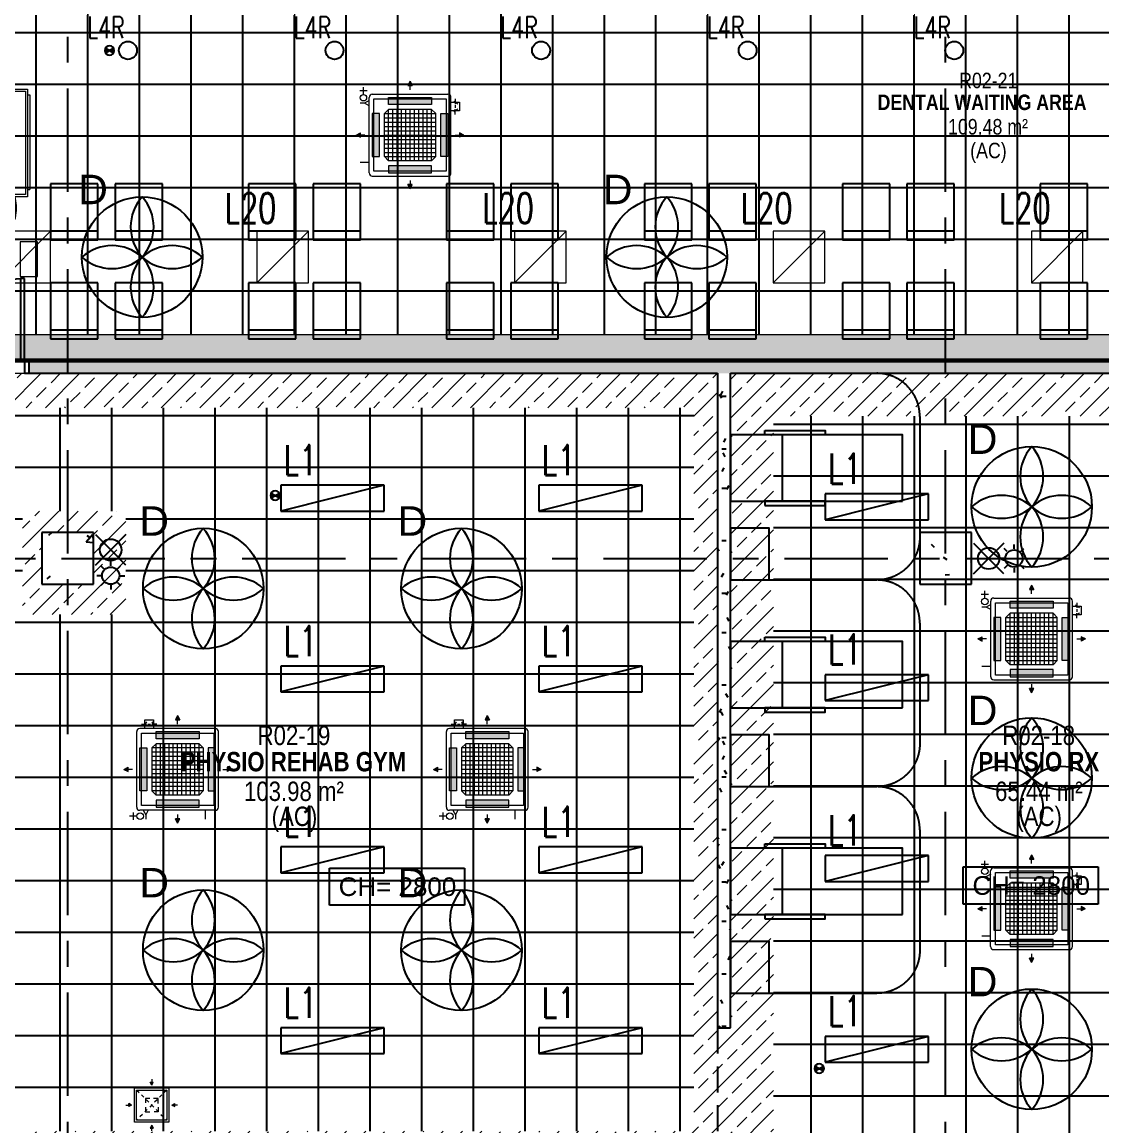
# Model space of a CAD drawing. Header units: millimetres. Extents: x -92759 to 184353, y -15225 to 86714.
# Drawn here: x 54571 to 67117, y 30951 to 43770 of the extents above; entities that cross this region are included whole.
import ezdxf

# ---------------------------------------------------------------- set-up
doc = ezdxf.new("R2010")
doc.units = ezdxf.units.MM
for name, pattern in [('Aligning Line', [3.2004, 1.6002, -1.6002]), ('HIDDEN', [0.375, 0.25, -0.125]), ('IDA - Grid Line', [2100, 1200, -300, 300, -300]), ('IDA - Hidden 2-1', [450, 300, -150]), ('IMPORT-IDA - Hidden 065 _3_', [48375, 33750, -14625])]:
    doc.linetypes.add(name, pattern=pattern)
for name, color, linetype in [('0-1', 9, 'Continuous'), ('0-Motion Sensor', 1, 'Continuous'), ('A-_DOOR----_E', 8, 'Continuous'), ('A-_FURT----_E-1', 8, 'Continuous'), ('A-_ROOMNAME_A', 8, 'Continuous'), ('A-_WALL----_H-1', 9, 'Continuous'), ('A-_WALLPRTN_E', 8, 'Continuous'), ('A-PATT-CONC', 8, 'Continuous'), ('E-_LIGT----_E-', 3, 'Continuous'), ('E-FAN----E', 1, 'Continuous'), ('E-legend', 1, 'Continuous'), ('E-LIGHT----E', 1, 'Continuous'), ('HF Text', 7, 'Continuous'), ('M-_SANIFIXR_E', 9, 'Continuous'), ('M-ACMV_FCU', 5, 'Continuous'), ('PDF_M-_ACON----_E-N', 7, 'Continuous'), ('S-_COLN----_E', 8, 'Continuous')]:
    doc.layers.add(name, color=color, linetype=linetype)
for name, color, linetype, lineweight in [('A--', 134, '500-1-RP', 25), ('HFI 9MM FPB', 94, 'Continuous', 5), ('M-ACMV_CDP', 190, 'DRAIN_PIPE', 25), ('M-ACMV_Control Panel', 7, 'Continuous', 25), ('M-ACMV_CP_ HL', 7, 'Continuous', 20), ('M-ACMV_FCU--PFCU', 86, 'Continuous', 25), ('M-ACMV_FCU-1', 86, 'Continuous', 9), ('M-ACMV_PWR', 1, 'REFRIGERANT', 25), ('M-ACMV_REF_PIPE', 134, '500-1-RP', 25), ('M-ACMV_VCD', 7, 'Continuous', 25)]:
    doc.layers.add(name, color=color, linetype=linetype, lineweight=lineweight)
for name, color, linetype, true_color in [('A-_DETA----_E-1', 7, 'IDA - Hidden 2-1', 0xa5a5a5), ('A-_DETA----_E-6', 7, 'Continuous', 0x969696), ('A-_DETA----_ED-2', 1, 'Continuous', 0xff0000), ('A-_FURN--1', 7, 'Continuous', 0xaaaaaa), ('A-_FURN--4', 7, 'Continuous', 0xaaaaaa), ('A-_FURN_CURTAIN-1', 7, 'IMPORT-IDA - Hidden 065 _3_', 0xaaaaaa), ('E-_FIREALAM_E-1', 1, 'Continuous', 0xff0000), ('S-_ANOTGRID_E-1', 9, 'IDA - Grid Line', 0x808080)]:
    doc.layers.add(name, color=color, linetype=linetype, true_color=true_color)
doc.layers.add('M-ACMV_EAG', color=7, linetype='Continuous', lineweight=25, true_color=0x999900)
doc.styles.add('Arial', font='arial.ttf')
doc.styles.add('Arial Narrow_2', font='ARIALN.TTF', dxfattribs={"height": 225})
doc.styles.add('Arial Narrow_3', font='ARIALN.TTF', dxfattribs={"height": 180})
doc.styles.add('Arial Narrow_B_1', font='ARIALNB.TTF', dxfattribs={"height": 300})
doc.styles.add('Arial Narrow_B_2', font='ARIALNB.TTF', dxfattribs={"height": 180})
doc.styles.add('Arial_4', font='arial.ttf', dxfattribs={"height": 1.8})
doc.styles.add('Simplex', font='simplex_.ttf', dxfattribs={"width": 0.7, "height": 450})
doc.styles.get("Standard").update_dxf_attribs({"font": 'arial.ttf'})
doc.styles.add('T3', font='simplex.shx', dxfattribs={"width": 0.7, "height": 300})
doc.linetypes.add('500-1-RP', pattern='A,0.75,-0.5,0.75,-0.5,0.75,-0.5,0.75,-1.7,["RP",Standard,S=1,R=0,X=-1,Y=-0.5],-1.7', length=7.9)
doc.linetypes.add('DRAIN_PIPE', pattern='A,0.5,-0.2,["D",Standard,S=0.1,R=0,X=-0.1,Y=-0.05],-0.25', length=0.95)
doc.linetypes.add('REFRIGERANT', pattern='A,15,-5.08,["R",Standard,S=2.54,R=0,X=-2.54,Y=-1.27],-5.08', length=25.16)
pattern_1 = [(0, (-11670.95, 40338.29), (609.6, 152.4), [50.292, -406.908, 50.292, -406.908, -2438.4]), (0, (-11670.95, 40338.29), (609.6, 152.4), [-914.4, 50.292, -864.108, 50.292, -406.908, -1066.8]), (0, (-11670.95, 40338.29), (609.6, 152.4), [-2286, 50.292, -254.508, 50.292, -711.708]), (120, (-11442.35, 40414.49), (-436.78227, 451.7291), [50.292, -406.908, 50.292, -406.908, -2438.4]), (120, (-11442.35, 40414.49), (-436.78227, 451.7291), [-914.4, 50.292, -864.108, 50.292, -406.908, -1066.8]), (120, (-11442.35, 40414.49), (-436.78227, 451.7291), [-2286, 50.292, -254.508, 50.292, -711.708]), (240, (-11366.15, 40719.29), (-172.81773, -604.1291), [50.292, -406.908, 50.292, -406.908, -2438.4]), (240, (-11366.15, 40719.29), (-172.81773, -604.1291), [-914.4, 50.292, -864.108, 50.292, -406.908, -1066.8]), (240, (-11366.15, 40719.29), (-172.81773, -604.1291), [-2286, 50.292, -254.508, 50.292, -711.708])]
pattern_2 = [(45, (-381589.02, -647239), (-224.5064, 224.5064), []), (45, (-381364.5, -647239), (-224.5064, 224.5064), [158.75, -79.375])]

# ---------------------------------------------------------------- blocks, each defined once
blk = doc.blocks.new('IDA - Rectangle Column - 600W X 600D-V4-BLK8_RHH_2ND STOREY PLAN')
at = {"layer": 'S-_COLN----_E'}
h = blk.add_hatch(dxfattribs=at)
h.set_pattern_fill('FP_7', color=256, style=0, pattern_type=2)
h.set_pattern_definition([(50, (15929.05, 35538.3), (1093.104, -95.634), [114.3, -1257.3]), (355, (15929, 35538.3), (-211.457, 1146.34), [91.44, -1005.84]), (100.451, (16020.1, 35530.3), (881.656, 1050.7), [97.14, -1068.54]), (46.184, (15929, 35843.1), (1626.475, -252.257), [171.45, -1885.95]), (96.636, (16064.6, 35822), (1424.416, 1484.565), [145.71, -1602.81]), (351.184, (15929, 35843.1), (1424.43, 1484.55), [137.16, -1508.76]), (21, (16081.45, 35766.9), (909.686, -613.591), [114.3, -1257.3]), (326, (16081.5, 35766.9), (370.812, 1105.13), [91.44, -1005.84]), (71.451, (16157.3, 35715.8), (1280.503, 491.528), [97.14, -1068.54]), (37.5, (15929.05, 35538.3), (18.5313, 507.3303), [50.292, -943.356, 50.292, -970.788, -1009.65]), (37.5, (15929.05, 35538.3), (18.5313, 507.3303), [-2014.728, 50.292, -959.358]), (7.5, (15929.05, 35538.3), (400.918, 601.0836), [50.292, -531.876, 50.292, -920.496, -384.81]), (7.5, (15929.05, 35538.3), (400.918, 601.0836), [-1552.956, 50.292, -334.518]), (327.5, (15589.2, 35538.3), (813.545, -34.3737), [50.292, -330.708, 50.292, -2715.768]), (327.5, (15589.2, 35538.3), (813.545, -34.3737), [-431.292, -1138.428, 50.292, -1527.048]), (317.5, (15436.8, 35538.3), (888.775, 152.56), [50.292, -445.008, 50.292, -739.14, -1120.14]), (317.5, (15436.8, 35538.3), (888.775, 152.56), [-1284.732, 50.292, -1069.848])])
h.paths.add_polyline_path([(300, -300), (300, 300), (-300, 300), (-300, -300)])
for p, q in [((300, 300), (-300, 300)), ((-300, 300), (-300, -300)), ((300, -300), (300, 300)), ((-300, -300), (300, -300))]:
    blk.add_line(p, q, dxfattribs=at)
blk = doc.blocks.new('IDA - Rectangle Column - 600W X 600D-V7-BLK8_RHH_2ND STOREY PLAN')
at = {"layer": 'S-_COLN----_E'}
h = blk.add_hatch(dxfattribs=at)
h.set_pattern_fill('FP_14', color=256, style=0, pattern_type=2)
h.set_pattern_definition([(50, (5729.05, 35538.3), (1093.104, -95.634), [114.3, -1257.3]), (355, (5729, 35538.3), (-211.457, 1146.34), [91.44, -1005.84]), (100.451, (5820.1, 35530.3), (881.656, 1050.7), [97.14, -1068.54]), (46.184, (5729, 35843.1), (1626.475, -252.257), [171.45, -1885.95]), (96.636, (5864.6, 35822), (1424.416, 1484.565), [145.71, -1602.81]), (351.184, (5729, 35843.1), (1424.43, 1484.55), [137.16, -1508.76]), (21, (5881.45, 35766.9), (909.686, -613.59), [114.3, -1257.3]), (326, (5881.4, 35766.9), (370.812, 1105.13), [91.44, -1005.84]), (71.451, (5957.3, 35715.8), (1280.503, 491.528), [97.14, -1068.54]), (37.5, (5729.05, 35538.3), (18.5313, 507.3303), [50.292, -943.356, 50.292, -970.788, -1009.65]), (37.5, (5729.05, 35538.3), (18.5313, 507.3303), [-2014.728, 50.292, -959.358]), (7.5, (5729.05, 35538.3), (400.918, 601.084), [50.292, -531.876, 50.292, -920.496, -384.81]), (7.5, (5729.05, 35538.3), (400.918, 601.084), [-1552.956, 50.292, -334.518]), (327.5, (5389.2, 35538.3), (813.545, -34.3737), [50.292, -330.708, 50.292, -2715.768]), (327.5, (5389.2, 35538.3), (813.545, -34.3737), [-431.292, -1138.428, 50.292, -1527.048]), (317.5, (5236.8, 35538.3), (888.775, 152.56), [50.292, -445.008, 50.292, -739.14, -1120.14]), (317.5, (5236.8, 35538.3), (888.775, 152.56), [-1284.732, 50.292, -1069.848])])
h.paths.add_polyline_path([(300, -300), (300, 300), (-300, 300), (-300, -300)])
for p, q in [((300, 300), (-300, 300)), ((-300, 300), (-300, -300)), ((300, -300), (300, 300)), ((-300, -300), (300, -300))]:
    blk.add_line(p, q, dxfattribs=at)
blk = doc.blocks.new('IDA- Fire Extinguisher1 - 3kg AB-9640812-BLK8_RHH_2ND STOREY PLAN')
at = {"layer": 'A-_DETA----_ED-2'}
for p in [(-677, 377), (-323, 377), (-677, 23), (-323, 23)]:
    blk.add_line(p, (-500, 200), dxfattribs=at)
blk.add_circle((-500, 200), 125, dxfattribs=at)
blk = doc.blocks.new('IDA - Strobe Light - IDA - Strobe Light-8827150-BLK8_RHH_2ND STOREY PLAN')
at = {"layer": 'A-_DETA----_ED-2'}
for p, q in [((120, 280), (85, 315)), ((200, 312), (200, 362)), ((280, 280), (315, 315)), ((87, 200), (37, 200)), ((312, 200), (362, 200)), ((120, 120), (85, 85)), ((200, 87), (200, 37)), ((280, 120), (315, 85))]:
    blk.add_line(p, q, dxfattribs=at)
blk.add_circle((200, 200), 100, dxfattribs=at)
blk = doc.blocks.new('IDA- Fire Extinguisher1 - 3kg AB-8839181-BLK8_RHH_2ND STOREY PLAN')
at = {"layer": 'A-_DETA----_ED-2'}
for p in [(-177, 377), (177, 377), (-177, 23), (177, 23)]:
    blk.add_line(p, (0, 200), dxfattribs=at)
blk.add_circle((0, 200), 125, dxfattribs=at)
blk = doc.blocks.new('IDA - Strobe Light - IDA - Strobe Light-9393032-BLK8_RHH_2ND STOREY PLAN')
at = {"layer": 'A-_DETA----_ED-2'}
for p, q in [((0, 612), (0, 662)), ((-80, 580), (-115, 615)), ((80, 580), (115, 615)), ((-113, 500), (-163, 500)), ((-80, 420), (-115, 385)), ((0, 387), (0, 337)), ((80, 420), (115, 385)), ((112, 500), (162, 500))]:
    blk.add_line(p, q, dxfattribs=at)
blk.add_circle((0, 500), 100, dxfattribs=at)
blk = doc.blocks.new('IDA - F - Double - Swing - 2000L X 2200H - TD-01-10522688-BLK8_RHH_2ND STOREY PLAN')
at = {"layer": 'A-_DOOR----_E'}
for p, q in [((-950, 1025), (-900, 1025)), ((-950, 75), (-950, 1025)), ((-900, 1025), (-900, 75)), ((950, 1025), (900, 1025)), ((900, 1025), (900, 75)), ((950, 75), (950, 1025)), ((-950, 75), (-1000, 75)), ((-900, 75), (-950, 75)), ((-950, -75), (-950, 75)), ((900, 75), (950, 75)), ((1000, 75), (950, 75)), ((950, 75), (950, -75)), ((-1000, -75), (-950, -75)), ((950, -75), (1000, -75))]:
    blk.add_line(p, q, dxfattribs=at)
for centre, start, end in [((-950, 75), 360, 90), ((-950, 75), 0, 90), ((950, 75), 90, 180), ((950, 75), 90, 180)]:
    blk.add_arc(centre, 950, start, end, dxfattribs=at)
blk = doc.blocks.new('1599_FURN_RHH_BLK8 _NEW__2ND STY_dwg-10261561-BLK8_RHH_2ND STOREY PLAN')
at = {"layer": 'A-_DETA----_E-6'}
for p, q in [((-34849.8, -37450.1), (-35399.8, -37450.1)), ((-35399.8, -37450.1), (-35399.8, -38100.1)), ((-34849.8, -38100.1), (-34849.8, -37450.1)), ((-34099.8, -37450.1), (-34649.8, -37450.1)), ((-34649.8, -37450.1), (-34649.8, -38100.1)), ((-34099.8, -38100.1), (-34099.8, -37450.1)), ((-32549.8, -37450.1), (-33099.8, -37450.1)), ((-33099.8, -37450.1), (-33099.8, -38100.1)), ((-32549.8, -38100.1), (-32549.8, -37450.1)), ((-31799.8, -37450.1), (-32349.8, -37450.1)), ((-32349.8, -37450.1), (-32349.8, -38100.1)), ((-31799.8, -38100.1), (-31799.8, -37450.1)), ((-30249.8, -37450.1), (-30799.8, -37450.1)), ((-30799.8, -37450.1), (-30799.8, -38100.1)), ((-30249.8, -38100.1), (-30249.8, -37450.1)), ((-29499.8, -37450.1), (-30049.8, -37450.1)), ((-30049.8, -37450.1), (-30049.8, -38100.1)), ((-29499.8, -38100.1), (-29499.8, -37450.1)), ((-27949.8, -37450.1), (-28499.8, -37450.1)), ((-28499.8, -37450.1), (-28499.8, -38100.1)), ((-27949.8, -38100.1), (-27949.8, -37450.1)), ((-27199.8, -37450.1), (-27749.8, -37450.1)), ((-27749.8, -37450.1), (-27749.8, -38100.1)), ((-27199.8, -38100.1), (-27199.8, -37450.1)), ((-25649.8, -37450.1), (-26199.8, -37450.1)), ((-26199.8, -37450.1), (-26199.8, -38100.1)), ((-25649.8, -38100.1), (-25649.8, -37450.1)), ((-24899.8, -37450.1), (-25449.8, -37450.1)), ((-25449.8, -37450.1), (-25449.8, -38100.1)), ((-24899.8, -38100.1), (-24899.8, -37450.1)), ((-23349.8, -37450.1), (-23899.8, -37450.1)), ((-23899.8, -37450.1), (-23899.8, -38100.1)), ((-23349.8, -38100.1), (-23349.8, -37450.1)), ((-34849.8, -38000.1), (-35399.8, -38000.1)), ((-34099.8, -38000.1), (-34649.8, -38000.1)), ((-32549.8, -38000.1), (-33099.8, -38000.1)), ((-31799.8, -38000.1), (-32349.8, -38000.1)), ((-30249.8, -38000.1), (-30799.8, -38000.1)), ((-29499.8, -38000.1), (-30049.8, -38000.1)), ((-27949.8, -38000.1), (-28499.8, -38000.1)), ((-27199.8, -38000.1), (-27749.8, -38000.1)), ((-25649.8, -38000.1), (-26199.8, -38000.1)), ((-24899.8, -38000.1), (-25449.8, -38000.1)), ((-23349.8, -38000.1), (-23899.8, -38000.1)), ((-35399.8, -38100.1), (-34849.8, -38100.1)), ((-34649.8, -38100.1), (-34099.8, -38100.1)), ((-33099.8, -38100.1), (-32549.8, -38100.1)), ((-32349.8, -38100.1), (-31799.8, -38100.1)), ((-30799.8, -38100.1), (-30249.8, -38100.1)), ((-30049.8, -38100.1), (-29499.8, -38100.1)), ((-28499.8, -38100.1), (-27949.8, -38100.1)), ((-27749.8, -38100.1), (-27199.8, -38100.1)), ((-26199.8, -38100.1), (-25649.8, -38100.1)), ((-25449.8, -38100.1), (-24899.8, -38100.1)), ((-23899.8, -38100.1), (-23349.8, -38100.1)), ((-34849.8, -38600.1), (-35399.8, -38600.1)), ((-35399.8, -38600.1), (-35399.8, -39250.1)), ((-34849.8, -39250.1), (-34849.8, -38600.1)), ((-34099.8, -38600.1), (-34649.8, -38600.1)), ((-34649.8, -38600.1), (-34649.8, -39250.1)), ((-34099.8, -39250.1), (-34099.8, -38600.1)), ((-32549.8, -38600.1), (-33099.8, -38600.1)), ((-33099.8, -38600.1), (-33099.8, -39250.1)), ((-32549.8, -39250.1), (-32549.8, -38600.1)), ((-31799.8, -38600.1), (-32349.8, -38600.1)), ((-32349.8, -38600.1), (-32349.8, -39250.1)), ((-31799.8, -39250.1), (-31799.8, -38600.1)), ((-30249.8, -38600.1), (-30799.8, -38600.1)), ((-30799.8, -38600.1), (-30799.8, -39250.1)), ((-30249.8, -39250.1), (-30249.8, -38600.1)), ((-29499.8, -38600.1), (-30049.8, -38600.1)), ((-30049.8, -38600.1), (-30049.8, -39250.1)), ((-29499.8, -39250.1), (-29499.8, -38600.1)), ((-27949.8, -38600.1), (-28499.8, -38600.1)), ((-28499.8, -38600.1), (-28499.8, -39250.1)), ((-27949.8, -39250.1), (-27949.8, -38600.1)), ((-27199.8, -38600.1), (-27749.8, -38600.1)), ((-27749.8, -38600.1), (-27749.8, -39250.1)), ((-27199.8, -39250.1), (-27199.8, -38600.1)), ((-25649.8, -38600.1), (-26199.8, -38600.1)), ((-26199.8, -38600.1), (-26199.8, -39250.1)), ((-25649.8, -39250.1), (-25649.8, -38600.1)), ((-24899.8, -38600.1), (-25449.8, -38600.1)), ((-25449.8, -38600.1), (-25449.8, -39250.1)), ((-24899.8, -39250.1), (-24899.8, -38600.1)), ((-23349.8, -38600.1), (-23899.8, -38600.1)), ((-23899.8, -38600.1), (-23899.8, -39250.1)), ((-23349.8, -39250.1), (-23349.8, -38600.1)), ((-34849.8, -39150.1), (-35399.8, -39150.1)), ((-34099.8, -39150.1), (-34649.8, -39150.1)), ((-32549.8, -39150.1), (-33099.8, -39150.1)), ((-31799.8, -39150.1), (-32349.8, -39150.1)), ((-30249.8, -39150.1), (-30799.8, -39150.1)), ((-29499.8, -39150.1), (-30049.8, -39150.1)), ((-27949.8, -39150.1), (-28499.8, -39150.1)), ((-27199.8, -39150.1), (-27749.8, -39150.1)), ((-25649.8, -39150.1), (-26199.8, -39150.1)), ((-24899.8, -39150.1), (-25449.8, -39150.1)), ((-23349.8, -39150.1), (-23899.8, -39150.1)), ((-35399.8, -39250.1), (-34849.8, -39250.1)), ((-34649.8, -39250.1), (-34099.8, -39250.1)), ((-33099.8, -39250.1), (-32549.8, -39250.1)), ((-32349.8, -39250.1), (-31799.8, -39250.1)), ((-30799.8, -39250.1), (-30249.8, -39250.1)), ((-30049.8, -39250.1), (-29499.8, -39250.1)), ((-28499.8, -39250.1), (-27949.8, -39250.1)), ((-27749.8, -39250.1), (-27199.8, -39250.1)), ((-26199.8, -39250.1), (-25649.8, -39250.1)), ((-25449.8, -39250.1), (-24899.8, -39250.1)), ((-23899.8, -39250.1), (-23349.8, -39250.1))]:
    blk.add_line(p, q, dxfattribs=at)
at = {"layer": 'A-_FURN--1', "flags": 128}
for points in [[(-25499.8, -41135.1), (-25499.8, -40365.1), (-27499.8, -40365.1), (-27499.8, -41135.1)], [(-27099.8, -40315.1), (-26399.8, -40315.1), (-26399.8, -40365.1), (-27099.8, -40365.1)], [(-27099.8, -41185.1), (-26399.8, -41185.1), (-26399.8, -41135.1), (-27099.8, -41135.1)], [(-27499.8, -42050.1), (-27049.8, -42050.1), (-27049.8, -41450.1), (-27499.8, -41450.1)], [(-25499.8, -43535.1), (-25499.8, -42765.1), (-27499.8, -42765.1), (-27499.8, -43535.1)], [(-27099.8, -42715.1), (-26399.8, -42715.1), (-26399.8, -42765.1), (-27099.8, -42765.1)], [(-27099.8, -43585.1), (-26399.8, -43585.1), (-26399.8, -43535.1), (-27099.8, -43535.1)], [(-27499.8, -44450.1), (-27049.8, -44450.1), (-27049.8, -43850.1), (-27499.8, -43850.1)], [(-27099.8, -45115.1), (-26399.8, -45115.1), (-26399.8, -45165.1), (-27099.8, -45165.1)], [(-25499.8, -45935.1), (-25499.8, -45165.1), (-27499.8, -45165.1), (-27499.8, -45935.1)], [(-27099.8, -45985.1), (-26399.8, -45985.1), (-26399.8, -45935.1), (-27099.8, -45935.1)], [(-27499.8, -46850.1), (-27049.8, -46850.1), (-27049.8, -46250.1), (-27499.8, -46250.1)]]:
    blk.add_lwpolyline(points, close=True, dxfattribs=at)
at = {"layer": 'A-_FURN--4'}
for p, q in [((-26899.8, -40365.1), (-26899.8, -41135.1)), ((-26899.8, -42765.1), (-26899.8, -43535.1)), ((-26899.8, -45165.1), (-26899.8, -45935.1))]:
    blk.add_line(p, q, dxfattribs=at)
at = {"layer": 'A-_FURN_CURTAIN-1'}
for p, q in [((-27499.8, -39650.1), (-25799.8, -39650.1)), ((-25299.8, -40150.1), (-25299.8, -41550.1)), ((-27499.8, -42050.1), (-25799.8, -42050.1)), ((-27499.8, -42050.1), (-25799.8, -42050.1)), ((-25299.8, -42550.1), (-25299.8, -43950.1)), ((-27499.8, -44450.1), (-25799.8, -44450.1)), ((-27499.8, -44450.1), (-25799.8, -44450.1)), ((-25299.8, -44950.1), (-25299.8, -46350.1)), ((-27499.8, -46850.1), (-25799.8, -46850.1))]:
    blk.add_line(p, q, dxfattribs=at)
for centre in [(-25799.8, -40150.1), (-25799.8, -42550.1), (-25799.8, -44950.1)]:
    blk.add_arc(centre, 500, 0, 90, dxfattribs=at)
for points in [[(-25299.8, -41550.1), (-25299.8, -42050.1), (-25799.8, -42050.1)], [(-25299.8, -43950.1), (-25299.8, -44450.1), (-25799.8, -44450.1)], [(-25299.8, -46350.1), (-25299.8, -46850.1), (-25799.8, -46850.1)]]:
    blk.add_rational_spline(points, [1, 0.707106781187, 1], degree=2, dxfattribs=at)
blk = doc.blocks.new('A$C3019c3af')
at = {"layer": 'A-_WALL----_H-1'}
h = blk.add_hatch(dxfattribs=at)
h.set_pattern_fill('FP_8', color=256, style=0, pattern_type=2)
h.set_pattern_definition(pattern_1)
h.paths.add_polyline_path([(-7500, 6950), (-7500, 7100), (-11350, 7100), (-11350, 6950), (-7575, 6950)])
h.paths.add_polyline_path([(-12900, 6950), (-12450, 6950), (-12450, 7100), (-28050, 7100), (-28050, 6950), (-16848.1, 6950)])
h.paths.add_polyline_path([(-30200, 6950), (-30050, 6950), (-30050, 7100), (-30200, 7100), (-30200, 7025)])
h = blk.add_hatch(dxfattribs=at)
h.set_pattern_fill('FP_8', color=256, style=0, pattern_type=2)
h.set_pattern_definition(pattern_1)
h.paths.add_polyline_path([(-20050, -650), (-19900, -650), (-19900, 6950), (-20050, 6950), (-20050, 3394.4)])
at = {"layer": 'A-_DETA----_E-1'}
blk.add_line((-20050, -650), (-20050, -2450), dxfattribs=at)
at = {"layer": 'A-_WALLPRTN_E'}
for p, q in [((-12450, 7100), (-28050, 7100)), ((-28050, 7100), (-28050, 6950)), ((-28050, 6950), (-20050, 6950)), ((-20050, 6950), (-20050, -650)), ((-19900, 6950), (-12900, 6950)), ((-19900, -650), (-19900, 6950)), ((-20050, -650), (-19900, -650))]:
    blk.add_line(p, q, dxfattribs=at)
at = {"layer": 'S-_ANOTGRID_E-1'}
for p, q in [((-27600, -20341.4), (-27600, 52351.8)), ((-17400, -20341.4), (-17400, 52351.8)), ((-38173.1, 4800), (13784.7, 4800))]:
    blk.add_line(p, q, dxfattribs=at)
at = {"layer": 'A-_DOOR----_E'}
blk.add_blockref('IDA - F - Double - Swing - 2000L X 2200H - TD-01-10522688-BLK8_RHH_2ND STOREY PLAN', (-29050, 7025), dxfattribs=at)
at = {"layer": 'A-_FURT----_E-1'}
for name, p, rotation in [('IDA- Fire Extinguisher1 - 3kg AB-9640812-BLK8_RHH_2ND STOREY PLAN', (-27300, 4400), 269.9999999999985), ('IDA- Fire Extinguisher1 - 3kg AB-8839181-BLK8_RHH_2ND STOREY PLAN', (-17100, 4800), 269.9999999999986)]:
    blk.add_blockref(name, p, dxfattribs=dict(at, rotation=rotation))
at = {"layer": 'E-_FIREALAM_E-1'}
for name, p, rotation in [('IDA - Strobe Light - IDA - Strobe Light-9393032-BLK8_RHH_2ND STOREY PLAN', (-17105, 4800), 269.999999999996), ('IDA - Strobe Light - IDA - Strobe Light-8827150-BLK8_RHH_2ND STOREY PLAN', (-27300, 4800), 269.9999999999985)]:
    blk.add_blockref(name, p, dxfattribs=dict(at, rotation=rotation))
at = {"layer": 'M-_SANIFIXR_E'}
blk.add_blockref('1599_FURN_RHH_BLK8 _NEW__2ND STY_dwg-10261561-BLK8_RHH_2ND STOREY PLAN', (7599.8, 46600.1), dxfattribs=at)
at = {"layer": 'S-_COLN----_E'}
for name, p in [('IDA - Rectangle Column - 600W X 600D-V4-BLK8_RHH_2ND STOREY PLAN', (-27600, 4800)), ('IDA - Rectangle Column - 600W X 600D-V7-BLK8_RHH_2ND STOREY PLAN', (-17400, 4800))]:
    blk.add_blockref(name, p, dxfattribs=at)
at = {"layer": 'A-_ROOMNAME_A', "attachment_point": 1}
for s, insert, char_height, width, style in [('R02-21', (-17242.7, 10440.9), 180, 853.797, 'Arial Narrow_2'), ('DENTAL WAITING AREA', (-18190.7, 10187.4), 180, 3150.632, 'Arial Narrow_B_1'), ('109.48 m²', (-17371.7, 9903.4), 180, 1166.455, 'Arial Narrow_2'), ('(AC)', (-17114.5, 9627.7), 180, 541.139, 'Arial Narrow_2'), ('R02-19', (-25393.6, 2857.5), 225, 1058.227, 'Arial Narrow_3'), ('R02-18', (-16741.7, 2857.5), 225, 1058.227, 'Arial Narrow_3'), ('PHYSIO REHAB GYM', (-26286.1, 2552.7), 225, 3222.784, 'Arial Narrow_B_2'), ('PHYSIO RX', (-17019.2, 2552.7), 225, 1731.645, 'Arial Narrow_B_2'), ('103.98 m²', (-25551.9, 2208.6), 225, 1443.037, 'Arial Narrow_3'), ('65.44 m²', (-16825.7, 2208.6), 225, 1262.658, 'Arial Narrow_3'), ('(AC)', (-25230.1, 1917.6), 225, 661.392, 'Arial Narrow_3'), ('(AC)', (-16578.2, 1917.6), 225, 661.392, 'Arial Narrow_3')]:
    blk.add_mtext(s, dxfattribs=dict(at, insert=insert, char_height=char_height, width=width, style=style))
blk = doc.blocks.new('RCP_B8L2')
at = {"layer": 'A-PATT-CONC'}
h = blk.add_hatch(dxfattribs=at)
h.set_pattern_fill('ANSI37', color=256, scale=189, angle=45)
h.set_pattern_definition([(90, (-367718.07, -175977.3), (-600.075, 0), []), (180, (-367718.07, -175977.3), (-6e-14, -600.075), [])])
h.paths.add_polyline_path([(-376718.1, -196977.3), (-373718.1, -196977.3), (-373718.1, -187977.3), (-373718.1, -187977.3), (-373718.1, -183777.3), (-367718.1, -183777.3), (-367718.1, -175977.3), (-399518.1, -175977.3), (-399518.1, -180177.3), (-376718.1, -180177.3)])
h = blk.add_hatch(dxfattribs=at)
h.set_pattern_fill('ANSI37', color=256, scale=189, angle=45)
h.set_pattern_definition([(90, (-399843.07, -181027.3), (-600.075, 0), []), (180, (-399843.07, -181027.3), (-6e-14, -600.075), [])])
h.paths.add_polyline_path([(-398043.1, -182227.3), (-396843.1, -182227.3), (-396843.1, -183427.3), (-398043.1, -183427.3)], flags=16)
h.paths.add_polyline_path([(-399843.1, -181027.3), (-390243.1, -181027.3), (-390243.1, -189427.3), (-398043.1, -189427.3), (-398043.1, -193627.3), (-399843.1, -193627.3)])
h = blk.add_hatch(dxfattribs=at)
h.set_pattern_fill('ANSI37', color=256, scale=189, angle=45)
h.set_pattern_definition([(90, (-383318.07, -181127.3), (-600.075, 0), []), (180, (-383318.07, -181127.3), (-6e-14, -600.075), [])])
h.paths.add_polyline_path([(-389318.1, -181127.3), (-383318.1, -181127.3), (-383318.1, -189527.3), (-389318.1, -189527.3)])
at = {"layer": 'HFI 9MM FPB'}
h = blk.add_hatch(dxfattribs=at)
h.set_pattern_fill('ANSI33', color=256, scale=50)
h.set_pattern_definition(pattern_2)
h.paths.add_polyline_path([(-397818.1, -145727.3), (-400118.1, -145727.3), (-400118.1, -175677.3), (-397818.1, -175677.3), (-397818.1, -149677.3), (-369818.1, -149677.3), (-369818.1, -175677.3), (-400118.1, -175677.3), (-400118.1, -180477.3), (-377418.1, -180477.3), (-377418.1, -194177.3), (-377868.1, -194177.3), (-377868.1, -197377.3), (-373818.1, -197377.3), (-373818.1, -196977.3), (-373218.1, -196977.3), (-373218.1, -197377.3), (-372328.1, -197377.3), (-372328.1, -187777.3), (-373518.1, -187777.3), (-373518.1, -183977.3), (-369718.1, -183977.3), (-369718.1, -184377.3), (-367302.1, -184377.3), (-367302.1, -183227.3), (-367418.1, -183227.3), (-367418.1, -174577.3), (-365018.1, -174577.3), (-365018.1, -174045.3), (-364918.1, -174045.3), (-364918.1, -173009.3), (-365018.1, -173009.3), (-365018.1, -172877.3), (-367418.1, -172877.3), (-367418.1, -161227.3), (-365818.1, -161227.3), (-365818.1, -161927.3), (-362518.1, -161927.3), (-362518.1, -160193), (-362518.1, -159277.3), (-362718.1, -159277.3), (-362718.1, -157677.3), (-364168.1, -157677.3), (-364168.1, -158127.3), (-364455.6, -158127.3), (-365318.1, -158127.3), (-365318.1, -158827.3), (-366818.1, -158827.3), (-366818.1, -159277.3), (-367418.1, -159277.3), (-367418.1, -145307.3), (-369018.1, -145307.3), (-369018.1, -145557.3), (-369818.1, -145557.3), (-369818.1, -147877.3), (-377418.1, -147877.3), (-377418.1, -145557.7), (-379668.1, -145557.7), (-379668.1, -147877.3), (-394868.1, -147877.3), (-394868.1, -146527.3), (-397818.1, -146527.3)])
h.paths.add_polyline_path([(-399868.1, -146002.3), (-398068.1, -146002.3), (-398068.1, -175402.3), (-399868.1, -175402.3)], flags=16)
h.paths.add_polyline_path([(-379218.1, -147877.3), (-379218.1, -146077.3), (-378018.1, -146077.3), (-378018.1, -147877.3), (-369818.1, -147877.3), (-369818.1, -149677.3), (-397818.1, -149677.3), (-397818.1, -147877.3), (-397818.1, -146677.3), (-396618.1, -146677.3), (-395418.1, -146677.3), (-395418.1, -147877.3)], flags=16)
h.paths.add_polyline_path([(-369518.1, -175677.3), (-367718.1, -175677.3), (-367718.1, -145677.3), (-369518.1, -145677.3)], flags=16)
h.paths.add_polyline_path([(-366468.1, -159177.3), (-366468.1, -160977.3), (-365268.1, -160977.3), (-365268.1, -161577.3), (-362868.1, -161577.3), (-362868.1, -159177.3)], flags=16)
h.paths.add_polyline_path([(-376718.1, -196977.3), (-373718.1, -196977.3), (-373718.1, -187977.3), (-373718.1, -187977.3), (-373718.1, -183777.3), (-367718.1, -183777.3), (-367718.1, -175977.3), (-399518.1, -175977.3), (-399518.1, -180177.3), (-376718.1, -180177.3)], flags=16)
h = blk.add_hatch(dxfattribs=at)
h.set_pattern_fill('ANSI33', color=256, scale=50)
h.set_pattern_definition(pattern_2)
h.paths.add_polyline_path([(-397818.1, -194027.3), (-400118.1, -194027.3), (-400118.1, -180627.3), (-389968.1, -180627.3), (-389968.1, -188227.3), (-389818.1, -188227.3), (-389818.1, -180627.3), (-382818.1, -180627.3), (-382818.1, -190027.3), (-397218.1, -190027.3), (-397218.1, -189577.3), (-397818.1, -189577.3)])
h.paths.add_polyline_path([(-399843.1, -181027.3), (-390243.1, -181027.3), (-390243.1, -189427.3), (-398043.1, -189427.3), (-398043.1, -193627.3), (-399843.1, -193627.3)], flags=16)
h.paths.add_polyline_path([(-389318.1, -181127.3), (-383318.1, -181127.3), (-383318.1, -189527.3), (-389318.1, -189527.3)], flags=16)
h = blk.add_hatch(dxfattribs=at)
h.set_pattern_fill('ANSI33', color=256, scale=50)
h.set_pattern_definition([(45, (-581589.02, -147239), (-224.5064, 224.5064), []), (45, (-581364.5, -147239), (-224.5064, 224.5064), [158.75, -79.375])])
h.paths.add_polyline_path([(-397818.1, -182477.3), (-397218.1, -182477.3), (-397218.1, -183077.3), (-397818.1, -183077.3)], flags=16)
h.paths.add_polyline_path([(-398043.1, -182227.3), (-396843.1, -182227.3), (-396843.1, -183427.3), (-398043.1, -183427.3)])
for points in [[(-400118.1, -175677.3), (-400118.1, -180477.3), (-377418.1, -180477.3), (-377418.1, -194177.3), (-377868.1, -194177.3), (-377868.1, -197377.3), (-373818.1, -197377.3), (-373818.1, -196977.3), (-373218.1, -196977.3), (-373218.1, -197377.3), (-372328.1, -197377.3), (-372328.1, -187777.3), (-373518.1, -187777.3), (-373518.1, -183977.3), (-369718.1, -183977.3), (-369718.1, -184377.3), (-367302.1, -184377.3), (-367302.1, -183227.3), (-367418.1, -183227.3), (-367418.1, -174577.3)], [(-376718.1, -196977.3), (-373718.1, -196977.3), (-373718.1, -187977.3), (-373718.1, -187977.3), (-373718.1, -183777.3), (-367718.1, -183777.3), (-367718.1, -175977.3), (-399518.1, -175977.3), (-399518.1, -180177.3), (-376718.1, -180177.3), (-376718.1, -196977.3)]]:
    blk.add_lwpolyline(points, dxfattribs=at)
blk.add_lwpolyline([(-397818.1, -194027.3), (-400118.1, -194027.3), (-400118.1, -180627.3), (-389968.1, -180627.3), (-389968.1, -188227.3), (-389818.1, -188227.3), (-389818.1, -180627.3), (-382818.1, -180627.3), (-382818.1, -190027.3), (-397218.1, -190027.3), (-397218.1, -189577.3), (-397818.1, -189577.3)], close=True, dxfattribs=at)
at = {"layer": 'HF Text', "char_height": 215.85, "width": 1353.585, "attachment_point": 1, "style": 'Arial_4', "bg_fill": 16, "box_fill_scale": 1.5, "bg_fill_color": 256, "bg_fill_transparency": 0}
for insert in [(-394369.7, -186481.9), (-387006.3, -186468.3)]:
    blk.add_mtext('CH= 2800', dxfattribs=dict(at, insert=insert))
blk = doc.blocks.new('DC FAN')
at = {"layer": 'E-FAN----E', "color": 1}
blk.add_circle((-15, 11), 700, dxfattribs=at)
for centre, start, end in [((374, 361), 138.0283, 221.9717), ((-404, 361), 318.0283, 41.9717), ((-365, -379), 48.0283, 131.9717), ((335, -379), 48.0283, 131.9717), ((-365, 400), 228.0283, 311.9717), ((374, -339), 138.0283, 221.9717), ((-404, -339), 318.0283, 41.9717), ((335, 400), 228.0283, 311.9717)]:
    blk.add_arc(centre, 523, start, end, dxfattribs=at)
at = {"layer": 'E-FAN----E', "color": 1, "style": 'Arial'}
blk.add_text('D', height=342, dxfattribs=at).set_placement((-758, 625))
blk = doc.blocks.new('L20')
at = {"layer": 'E-LIGHT----E', "lineweight": 5}
blk.add_line((-300, -300), (300, 300), dxfattribs=at)
blk.add_lwpolyline([(-300, -300), (300, -300), (300, 300), (-300, 300)], close=True, dxfattribs=at)
at = {"layer": 'E-LIGHT----E', "lineweight": 5, "style": 'Simplex', "width": 0.7}
blk.add_text('L20', height=350, dxfattribs=at).set_placement((-674, 394))
blk = doc.blocks.new('Motion Sensor')
at = {"layer": 'E-legend', "lineweight": 25}
h = blk.add_hatch(color=256, dxfattribs=at)
h.dxf.hatch_style = 1
h.paths.add_polyline_path([(10021, -17122), (9973, -17094, 0.131652), (9966, -17122, 0.131652), (9973, -17149)])
h = blk.add_hatch(color=256, dxfattribs=at)
h.dxf.hatch_style = 1
h.paths.add_polyline_path([(10069, -17094), (10021, -17122), (10069, -17149, 0.131652), (10076, -17122, 0.131652)])
for p, q in [((9973, -17094), (10069, -17149)), ((9973, -17149), (10069, -17094))]:
    blk.add_line(p, q, dxfattribs=at)
blk.add_circle((10021, -17122), 55, dxfattribs=at)
blk = doc.blocks.new('A$C020d881d')
at = {"layer": 'E-legend', "lineweight": 25}
blk.add_circle((819, 172), 104, dxfattribs=at)
at = {"layer": 'E-legend', "lineweight": 25, "style": 'Simplex', "width": 0.7}
blk.add_text('L4R', height=250, dxfattribs=at).set_placement((345, 314))
blk = doc.blocks.new('L1S')
at = {"layer": 'E-LIGHT----E'}
for p, q in [((-600, 150), (-600, -150)), ((600, 150), (-600, 150)), ((600, 150), (-600, -150)), ((600, -150), (600, 150)), ((-600, -150), (600, -150)), ((600, -150), (600, -150)), ((600, -150), (600, -150))]:
    blk.add_line(p, q, dxfattribs=at)
at = {"layer": 'E-LIGHT----E', "lineweight": 18, "style": 'T3', "width": 0.7}
blk.add_text('L1', height=350, dxfattribs=at).set_placement((-564, 267))
blk = doc.blocks.new('EL_B8_L2_R4')
at = {"color": 6, "linetype": 'HIDDEN', "ltscale": 20, "const_width": 50}
blk.add_lwpolyline([(-7500, -27300), (-7500, -34700), (-37800, -34700), (-37800, -39445), (-37800, -39500), (-15100, -39500), (-15100, -56400), (-11500, -56400), (-11500, -56000), (-10900, -56000), (-10900, -56400), (-10010, -56400), (-10010, -46800), (-11200, -46800), (-11200, -43000), (-7400, -43000), (-7400, -43400), (-5100, -43400), (-5100, -33600), (-2700, -33600), (-2713, -31900), (-5100, -31900), (-5100, -27300), (-7500, -27300)], dxfattribs=at)
at = {"layer": '0-Motion Sensor', "xscale": -1, "rotation": 180}
for p in [(-44735, -53022), (-42810, -58191), (-36489, -64845)]:
    blk.add_blockref('Motion Sensor', p, dxfattribs=at)
at = {"layer": 'E-_LIGT----_E-', "ltscale": 0.5}
for p in [(-35319, -36072), (-32919, -36072), (-30519, -36072), (-28119, -36072), (-25719, -36072)]:
    blk.add_blockref('A$C020d881d', p, dxfattribs=at)
at = {"layer": 'E-FAN----E', "color": 1, "linetype": 'Continuous'}
for p in [(-34320, -38311), (-28225, -38311), (-23985, -41211), (-33610, -42161), (-30610, -42161), (-23985, -44361), (-33610, -46361), (-30610, -46361), (-23985, -47511)]:
    blk.add_blockref('DC FAN', p, dxfattribs=at)
at = {"layer": 'E-legend', "color": 0}
for p in [(-35701, -38300), (-32701, -38300), (-29708, -38300), (-26704, -38300), (-23704, -38300)]:
    blk.add_blockref('L20', p, dxfattribs=at)
at = {"layer": 'E-LIGHT----E', "color": 0}
for p in [(-32125, -41100), (-29125, -41100), (-25800, -41200), (-32125, -43200), (-29125, -43200), (-25800, -43300), (-32125, -45300), (-29125, -45300), (-25800, -45400), (-32125, -47400), (-29125, -47400), (-25800, -47500)]:
    blk.add_blockref('L1S', p, dxfattribs=at)
blk = doc.blocks.new('A$Cdc8841d0')
at = {"layer": 'M-ACMV_FCU--PFCU', "lineweight": 0}
for p, q in [((-550, 0), (-550, -24)), ((-550, 0), (550, 0)), ((-620, -24), (630, -24)), ((-620, -1091), (-620, -24)), ((-595, -49), (605, -49)), ((-595, -1066), (-595, -49)), ((550, -24), (550, 0)), ((605, -49), (605, -1066)), ((630, -24), (630, -1091)), ((630, -1091), (-620, -1091)), ((605, -1066), (-595, -1066)), ((-535, -1091), (-535, -1120)), ((565, -1120), (-535, -1120)), ((565, -1091), (565, -1120))]:
    blk.add_line(p, q, dxfattribs=at)
at = {"layer": 'M-ACMV_FCU--PFCU', "linetype": 'ByBlock', "lineweight": 0}
for p, q in [((-620, -620), (-675, -620)), ((-675, -620), (-675, -653)), ((-620, -653), (-620, -620)), ((-675, -653), (-620, -653)), ((-620, -715), (-646, -715)), ((-646, -715), (-646, -735)), ((-646, -735), (-620, -735)), ((-620, -735), (-620, -715)), ((-620, -784), (-646, -784)), ((-646, -784), (-646, -804)), ((-646, -804), (-620, -804)), ((-620, -804), (-620, -784))]:
    blk.add_line(p, q, dxfattribs=at)
at = {"layer": 'M-ACMV_FCU--PFCU', "lineweight": 0}
blk.add_lwpolyline([(-555, -184), (-555, -484), (-620, -484), (-620, -184)], close=True, dxfattribs=at)
blk = doc.blocks.new('A$Ca8a76259')
at = {"layer": 'M-ACMV_FCU', "lineweight": 0}
h = blk.add_hatch(color=256, dxfattribs=at)
h.dxf.hatch_style = 1
h.paths.add_polyline_path([(0, 625), (-25, 575), (25, 575)])
h = blk.add_hatch(color=256, dxfattribs=at)
h.dxf.hatch_style = 1
h.paths.add_polyline_path([(250, 356), (250, 439), (-250, 439), (-250, 356)])
h.paths.add_polyline_path([(356, -250), (439, -250), (439, 250), (356, 250)])
h.paths.add_polyline_path([(-356, 250), (-439, 250), (-439, -250), (-356, -250)])
h.paths.add_polyline_path([(-250, -356), (-250, -439), (250, -439), (250, -356)])
h = blk.add_hatch(color=256, dxfattribs=at)
h.dxf.hatch_style = 1
h.paths.add_polyline_path([(-625, 0), (-575, -25), (-575, 25)])
h = blk.add_hatch(color=256, dxfattribs=at)
h.dxf.hatch_style = 1
h.paths.add_polyline_path([(625, 0), (575, 25), (575, -25)])
h = blk.add_hatch(color=256, dxfattribs=at)
h.dxf.hatch_style = 1
h.paths.add_polyline_path([(0, -625), (25, -575), (-25, -575)])
for p, q in [((0, 625), (-25, 575)), ((-25, 575), (25, 575)), ((0, 625), (25, 575)), ((0, 525), (0, 575)), ((-475, 439), (-475, -439)), ((439, 475), (-439, 475)), ((439, 475), (439, 475)), ((475, 439), (475, 439)), ((475, 439), (475, -439)), ((-298.5, 250), (-250, 298.5)), ((-250, 298.5), (250, 298.5)), ((-250, 298.5), (-250, -298.5)), ((-200, 298.5), (-200, -298.5)), ((-150, 298.5), (-150, -298.5)), ((-100, 298.5), (-100, -298.5)), ((-50, 298.5), (-50, -298.5)), ((0, 298.5), (0, -298.5)), ((50, 298.5), (50, -298.5)), ((100, 298.5), (100, -298.5)), ((150, 298.5), (150, -298.5)), ((200, 298.5), (200, -298.5)), ((250, 298.5), (298.5, 250)), ((250, 298.5), (250, -298.5)), ((-298.5, 250), (-298.5, -250)), ((298.5, 250), (-298.5, 250)), ((298.5, 200), (-298.5, 200)), ((298.5, 150), (-298.5, 150)), ((298.5, 250), (298.5, -250)), ((-625, 0), (-575, 25)), ((-625, 0), (-575, -25)), ((-575, -25), (-575, 25)), ((-525, 0), (-575, 0)), ((298.5, 100), (-298.5, 100)), ((298.5, 50), (-298.5, 50)), ((298.5, 0), (-298.5, 0)), ((525, 0), (575, 0)), ((575, 25), (575, -25)), ((625, 0), (575, 25)), ((625, 0), (575, -25)), ((298.5, -50), (-298.5, -50)), ((298.5, -100), (-298.5, -100)), ((298.5, -150), (-298.5, -150)), ((298.5, -200), (-298.5, -200)), ((-250, -298.5), (-298.5, -250)), ((298.5, -250), (-298.5, -250)), ((250, -298.5), (298.5, -250)), ((-250, -298.5), (250, -298.5)), ((439, -475), (-439, -475)), ((25, -575), (-25, -575)), ((0, -625), (-25, -575)), ((0, -525), (0, -575)), ((0, -625), (25, -575))]:
    blk.add_line(p, q, dxfattribs=at)
for points in [[(420, 420), (420, -420), (-420, -420), (-420, 420)], [(-250, 356), (250, 356), (250, 439), (-250, 439)], [(-356, 250), (-356, -250), (-439, -250), (-439, 250)], [(356, 250), (356, -250), (439, -250), (439, 250)], [(-250, -356), (250, -356), (250, -439), (-250, -439)]]:
    blk.add_lwpolyline(points, close=True, dxfattribs=at)
for centre, start, end in [((-439, 439), 90, 180), ((439, 439), 0, 90), ((-439, -439), 180, 270), ((439, -439), 270, 0)]:
    blk.add_arc(centre, 36, start, end, dxfattribs=at)
blk = doc.blocks.new('SSO')
at = {"layer": 'M-ACMV_PWR', "linetype": 'ByBlock', "lineweight": 5}
for p, q in [((1064820, 20828), (1064720, 20828)), ((1064770, 20778), (1064770, 20878))]:
    blk.add_line(p, q, dxfattribs=at)
blk.add_circle((1064770, 20734), 44.6, dxfattribs=at)
blk.add_circle((1064770, 20734), 44.6, dxfattribs=at)
blk = doc.blocks.new('A$C81577ca4')
at = {"layer": 'A--', "lineweight": 0, "ltscale": 0.75}
for p, q in [((-36, -125), (-86, -125)), ((19, -95), (-36, -125)), ((19, -155), (-36, -125))]:
    blk.add_line(p, q, dxfattribs=at)
blk = doc.blocks.new('A$C49267d6b')
at = {"layer": 'PDF_M-_ACON----_E-N', "lineweight": 0}
for p, q in [((0, 127), (0, 76)), ((-25, 76), (13, 102)), ((-25, 25), (13, 0)), ((0, 64), (0, 38)), ((0, -25), (0, 25))]:
    blk.add_line(p, q, dxfattribs=at)
blk = doc.blocks.new('FCU -1')
at = {"layer": 'M-ACMV_CDP', "lineweight": 5}
blk.add_line((378827, -51081), (378827, -51186), dxfattribs=at)
at = {"layer": 'M-ACMV_VCD', "lineweight": 5}
blk.add_lwpolyline([(378127, -50132), (378127, -50032), (378227, -50032), (378227, -50132)], close=True, dxfattribs=at)
at = {"layer": 'M-ACMV_FCU', "lineweight": 5, "rotation": 270}
blk.add_blockref('A$Ca8a76259', (378508, -50607), dxfattribs=at)
at = {"layer": 'M-ACMV_PWR', "color": 1, "linetype": 'ByBlock', "lineweight": 5, "xscale": 0.85, "yscale": 0.85, "zscale": 0.85, "rotation": 90}
blk.add_blockref('SSO', (395697, -956204), dxfattribs=at)
at = {"layer": 'M-ACMV_REF_PIPE', "lineweight": 5, "rotation": 90}
blk.add_blockref('A$C81577ca4', (378012, -51100), dxfattribs=at)
at = {"layer": 'M-ACMV_VCD', "lineweight": 5, "xscale": -1.181061443391948, "yscale": 1.181061443391948, "zscale": 1.181061443391948, "rotation": 90}
blk.add_blockref('A$C49267d6b', (378237, -50082), dxfattribs=at)
blk = doc.blocks.new('A$Ce886c8c0')
at = {"layer": 'M-ACMV_Control Panel', "lineweight": 5}
blk.add_lwpolyline([(200, -200), (200, 200), (0, 200), (0, -200)], close=True, dxfattribs=at)
blk.add_solid([(0, -200), (200, -200), (200, 200), (0, -200)], dxfattribs=at)
blk = doc.blocks.new('A$Caf1903b4')
at = {"layer": 'M-ACMV_EAG', "lineweight": 5}
h = blk.add_hatch(color=256, dxfattribs=at)
h.dxf.hatch_style = 1
h.paths.add_polyline_path([(17, 267), (-17, 267), (0, 233)])
h = blk.add_hatch(color=256, dxfattribs=at)
h.dxf.hatch_style = 1
h.paths.add_polyline_path([(-267, 17), (-267, -17), (-233, 0)])
h = blk.add_hatch(color=256, dxfattribs=at)
h.dxf.hatch_style = 1
h.paths.add_polyline_path([(267, 17), (267, -17), (233, 0)])
h = blk.add_hatch(color=256, dxfattribs=at)
h.dxf.hatch_style = 1
h.paths.add_polyline_path([(17, -267), (-17, -267), (0, -233)])
for p, q in [((-17, 267), (17, 267)), ((0, 233), (-17, 267)), ((-17, 267), (17, 267)), ((0, 300), (0, 267)), ((0, 233), (17, 267)), ((-300, 0), (-267, 0)), ((-267, -17), (-267, 17)), ((-233, 0), (-267, 17)), ((-267, -17), (-267, 17)), ((-233, 0), (-267, -17)), ((233, 0), (267, 17)), ((233, 0), (267, -17)), ((267, -17), (267, 17)), ((267, -17), (267, 17)), ((300, 0), (267, 0)), ((0, -233), (-17, -267)), ((0, -233), (17, -267)), ((-17, -267), (17, -267)), ((-17, -267), (17, -267)), ((0, -300), (0, -267))]:
    blk.add_line(p, q, dxfattribs=at)
at = {"layer": 'M-ACMV_EAG', "linetype": 'Aligning Line', "lineweight": 5, "ltscale": 25}
for p, q in [((-175, 175), (175, -175)), ((175, 175), (-175, -175))]:
    blk.add_line(p, q, dxfattribs=at)
at = {"layer": 'M-ACMV_EAG', "lineweight": 5}
for points in [[(-200, 200), (200, 200), (200, -200), (-200, -200)], [(-175, 175), (175, 175), (175, -175), (-175, -175)]]:
    blk.add_lwpolyline(points, close=True, dxfattribs=at)
for points in [[(-22, 77), (-74, 77), (-74, 26)], [(74, 19), (74, 77), (22, 77)], [(-74, -26), (-74, -77), (-22, -77)], [(74, -26), (74, -77), (29, -77)]]:
    blk.add_lwpolyline(points, dxfattribs=at)
blk = doc.blocks.new('ACMV_B8_L2')
at = {"layer": 'M-ACMV_CP_ HL', "rotation": 180}
blk.add_blockref('A$Ce886c8c0', (115414, -64699, 44), dxfattribs=at)
at = {"layer": 'M-ACMV_EAG'}
blk.add_blockref('A$Caf1903b4', (116741, -74523), dxfattribs=at)
at = {"layer": 'M-ACMV_FCU--PFCU', "lineweight": 5, "rotation": 90}
blk.add_blockref('A$Cdc8841d0', (114207, -63355), dxfattribs=at)
blk.add_blockref('A$Cdc8841d0', (114207, -63355), dxfattribs=at)
at = {"layer": 'M-ACMV_FCU-1', "rotation": 270}
for p in [(170350, 315249), (177571, 309398), (177570, 306265)]:
    blk.add_blockref('FCU -1', p, dxfattribs=at)
at = {"layer": 'M-ACMV_FCU-1'}
for p in [(-261466, -20018), (-257868, -20018)]:
    blk.add_blockref('FCU -1', p, dxfattribs=at)

msp = doc.modelspace()

# ---------------------------------------------------------------- block references
at = {"layer": '0-1'}
msp.add_blockref('A$C3019c3af', (82701, 32741), dxfattribs=at)
at = {"layer": 'A-PATT-CONC'}
msp.add_blockref('RCP_B8L2', (452619, 220319), dxfattribs=at)
at = {"layer": 'E-legend', "color": 7}
msp.add_blockref('EL_B8_L2_R4', (90301, 79341), dxfattribs=at)
at = {"layer": 'M-ACMV_FCU-1'}
msp.add_blockref('ACMV_B8_L2', (-60664, 105716), dxfattribs=at)

doc.saveas('drawing.dxf')
